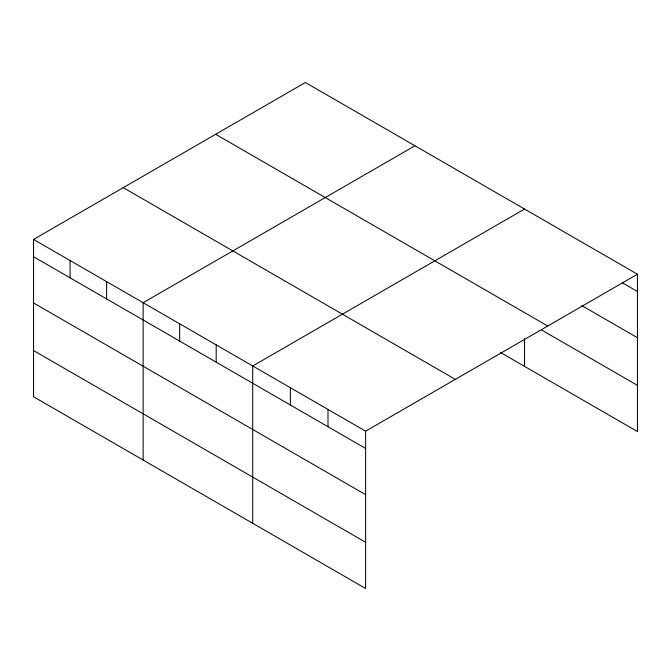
<?xml version="1.0" encoding="UTF-8"?>
<svg xmlns="http://www.w3.org/2000/svg" width="671" height="671" viewBox="0 0 671 671"><rect width="100%" height="100%" fill="white"/><g stroke="black" fill="none" stroke-linecap="round" stroke-linejoin="round"><path stroke-width="1.01" d="M365.628 494.67L365.628 431.159L33.55 239.438L33.55 396.771L365.628 588.492L365.628 494.67L33.55 302.948M500.491 352.485L637.45 431.562L637.45 274.229L305.372 82.508L33.55 239.438M414.955 145.775L143.133 302.705L143.133 460.038M524.546 209.042L252.724 365.98L252.724 523.313M365.628 431.159L637.45 274.229M622.218 282.726L637.45 291.524M581.891 305.657L637.45 337.739M215.668 134.292L547.746 326.014M541.564 329.989L637.45 385.347M123.254 187.654L455.332 379.375M33.55 256.733L365.628 448.454M33.55 350.556L365.628 542.285M524.546 338.645L524.546 366.374M327.993 409.436L327.993 426.731M290.358 387.704L290.358 404.999M216.196 344.886L216.196 362.181M179.669 323.799L179.669 341.094M106.605 281.619L106.605 298.914M70.078 260.524L70.078 277.819"/></g></svg>
